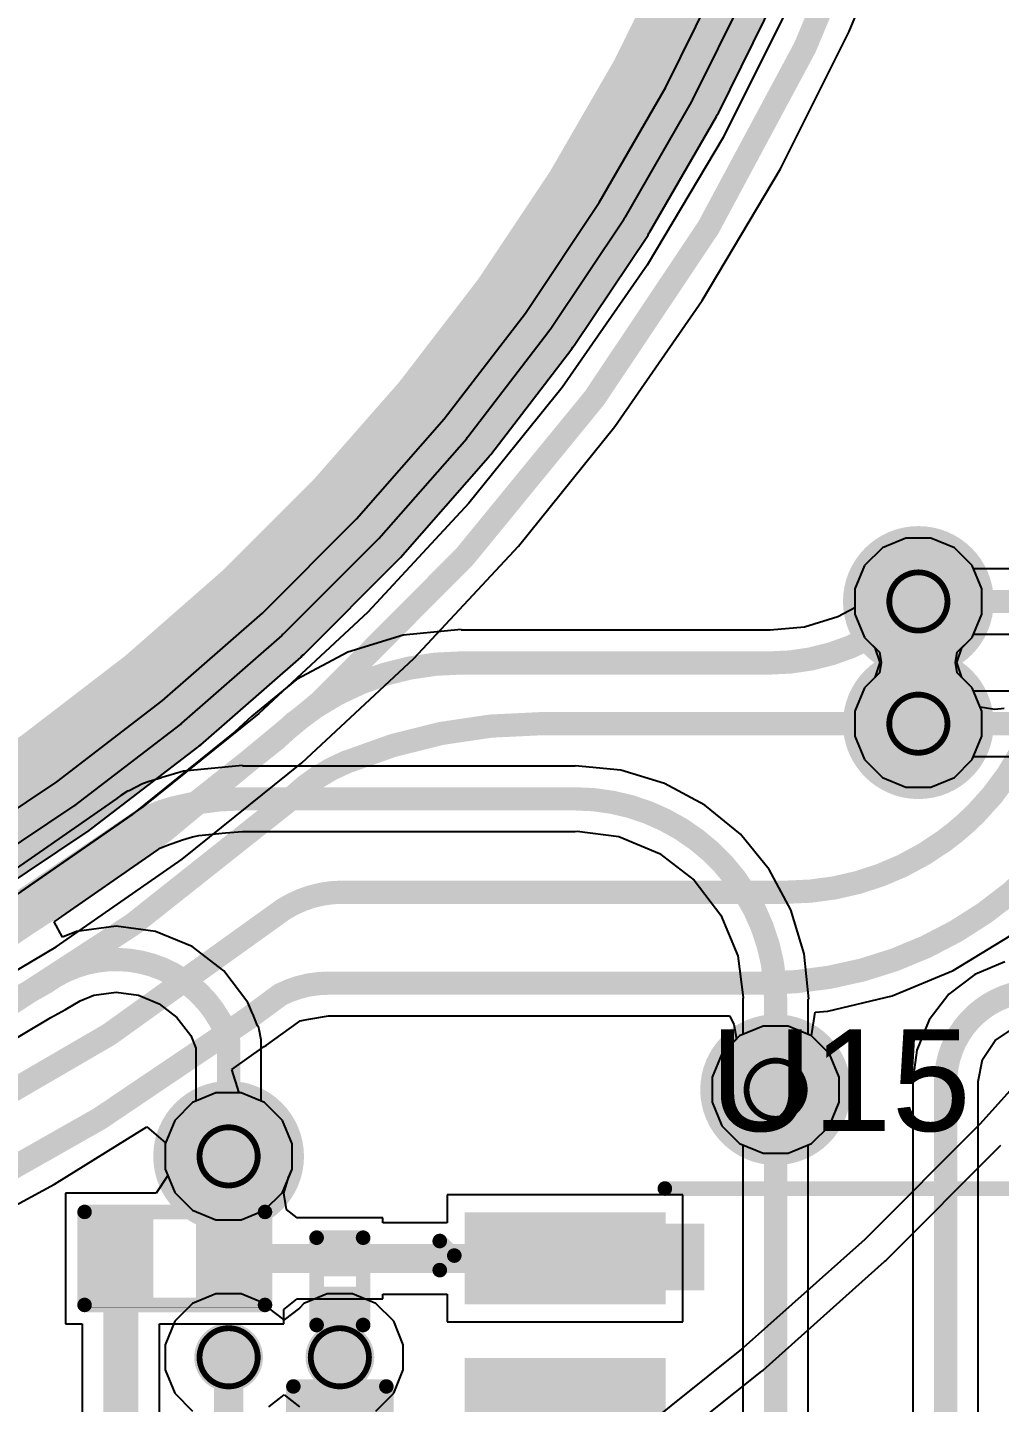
# Model space of a CAD drawing. Header units: inches. Extents: x -30 to 282, y -86 to 78.
# Drawn here: x 20.19 to 28.68, y -65.1 to -53.1 of the extents above; entities that cross this region are included whole.
import ezdxf

# ---------------------------------------------------------------- set-up
doc = ezdxf.new("R2010")
doc.units = ezdxf.units.IN
for name, color, linetype in [('Board Outline', 216, 'Continuous'), ('Bottom Layer', 5, 'Continuous'), ('Drill Drawing', 1, 'Continuous'), ('GND 01', 76, 'Continuous'), ('GND 02', 16, 'Continuous'), ('Multi-Layer', 9, 'Continuous'), ('PWR', 156, 'Continuous'), ('SIG 01', 90, 'Continuous'), ('Top Layer', 1, 'Continuous'), ('Top Overlay', 2, 'Continuous'), ('Top Paste', 8, 'Continuous'), ('Top Solder', 216, 'Continuous'), ('Via Holes', 16, 'Continuous')]:
    doc.layers.add(name, color=color, linetype=linetype)
doc.styles.add('Arial', font='', dxfattribs={"height": 0.2})
doc.styles.get('Arial').set_extended_font_data('Arial')

# ---------------------------------------------------------------- blocks, each defined once
blk = doc.blocks.new('SOIC_8_0_154___3_90___W______40')
at = {"layer": 'Top Layer'}
for points in [[(-3.475, 1.605), (-3.475, 2.205), (-1.925, 2.205), (-1.925, 1.605)], [(1.925, 1.605), (1.925, 2.205), (3.475, 2.205), (3.475, 1.605)], [(-3.475, 0.335), (-3.475, 0.935), (-1.925, 0.935), (-1.925, 0.335)], [(1.925, 0.335), (1.925, 0.935), (3.475, 0.935), (3.475, 0.335)], [(-3.475, -0.935), (-3.475, -0.335), (-1.925, -0.335), (-1.925, -0.935)], [(1.925, -0.935), (1.925, -0.335), (3.475, -0.335), (3.475, -0.935)], [(-3.475, -2.205), (-3.475, -1.605), (-1.925, -1.605), (-1.925, -2.205)], [(1.925, -2.205), (1.925, -1.605), (3.475, -1.605), (3.475, -2.205)]]:
    blk.add_hatch(color=1, dxfattribs=at).paths.add_polyline_path(points)
at = {"layer": 'Top Overlay'}
blk.add_hatch(color=2, dxfattribs=at).paths.add_polyline_path([(-1.838, 1.626), (-1.483, 1.626), (-1.483, 2.21), (-1.838, 2.21)])
at = {"layer": 'Top Paste'}
for points in [[(-3.475, 1.605), (-3.475, 2.205), (-1.925, 2.205), (-1.925, 1.605)], [(1.925, 1.605), (1.925, 2.205), (3.475, 2.205), (3.475, 1.605)], [(-3.475, 0.335), (-3.475, 0.935), (-1.925, 0.935), (-1.925, 0.335)], [(1.925, 0.335), (1.925, 0.935), (3.475, 0.935), (3.475, 0.335)], [(-3.475, -0.935), (-3.475, -0.335), (-1.925, -0.335), (-1.925, -0.935)], [(1.925, -0.935), (1.925, -0.335), (3.475, -0.335), (3.475, -0.935)], [(-3.475, -2.205), (-3.475, -1.605), (-1.925, -1.605), (-1.925, -2.205)], [(1.925, -2.205), (1.925, -1.605), (3.475, -1.605), (3.475, -2.205)]]:
    blk.add_hatch(color=8, dxfattribs=at).paths.add_polyline_path(points)
at = {"layer": 'Top Solder'}
for points in [[(-3.577, 1.503), (-3.577, 2.307), (-1.823, 2.307), (-1.823, 1.503)], [(1.823, 1.503), (1.823, 2.307), (3.577, 2.307), (3.577, 1.503)], [(-3.577, 0.233), (-3.577, 1.037), (-1.823, 1.037), (-1.823, 0.233)], [(1.823, 0.233), (1.823, 1.037), (3.577, 1.037), (3.577, 0.233)], [(-3.577, -1.037), (-3.577, -0.233), (-1.823, -0.233), (-1.823, -1.037)], [(1.823, -1.037), (1.823, -0.233), (3.577, -0.233), (3.577, -1.037)], [(-3.577, -2.307), (-3.577, -1.503), (-1.823, -1.503), (-1.823, -2.307)], [(1.823, -2.307), (1.823, -1.503), (3.577, -1.503), (3.577, -2.307)]]:
    blk.add_hatch(color=216, dxfattribs=at).paths.add_polyline_path(points)
at = {"layer": 'Top Overlay', "const_width": 0.127}
for points in [[(-1.829, 2.515), (1.803, 2.515)], [(-3.794, 2.057), (-3.667, 1.93)], [(-3.794, 1.803), (-3.794, 2.057)], [(-3.794, 1.803), (-3.667, 1.93)], [(-1.829, -2.515), (1.803, -2.515)]]:
    blk.add_lwpolyline(points, dxfattribs=at)
at = {"layer": 'Top Overlay', "const_width": 0.0635}
for points in [[(-1.861, 2.515, 1), (-1.797, 2.515, 1)], [(1.772, 2.515, 1), (1.835, 2.515, 1)], [(-3.826, 2.057, 1), (-3.762, 2.057, 1)], [(-3.826, 2.057, 1), (-3.762, 2.057, 1)], [(-3.699, 1.93, 1), (-3.635, 1.93, 1)], [(-3.699, 1.93, 1), (-3.635, 1.93, 1)], [(-3.826, 1.803, 1), (-3.762, 1.803, 1)], [(-3.826, 1.803, 1), (-3.762, 1.803, 1)], [(-1.861, -2.515, 1), (-1.797, -2.515, 1)], [(1.772, -2.515, 1), (1.835, -2.515, 1)]]:
    blk.add_lwpolyline(points, format="xyb", close=True, dxfattribs=at)
blk = doc.blocks.new('C___0402_51')
at = {"layer": 'Top Layer'}
for points in [[(-0.699, -0.318), (-0.699, 0.318), (-0.241, 0.318), (-0.241, -0.318)], [(0.241, -0.318), (0.241, 0.318), (0.699, 0.318), (0.699, -0.318)]]:
    blk.add_hatch(color=1, dxfattribs=at).paths.add_polyline_path(points)
at = {"layer": 'Top Paste'}
for points in [[(-0.699, -0.318), (-0.699, 0.318), (-0.241, 0.318), (-0.241, -0.318)], [(0.241, -0.318), (0.241, 0.318), (0.699, 0.318), (0.699, -0.318)]]:
    blk.add_hatch(color=8, dxfattribs=at).paths.add_polyline_path(points)
at = {"layer": 'Top Solder'}
for points in [[(-0.758, -0.377), (-0.758, 0.377), (-0.181, 0.377), (-0.181, -0.377)], [(0.181, -0.377), (0.181, 0.377), (0.758, 0.377), (0.758, -0.377)]]:
    blk.add_hatch(color=216, dxfattribs=at).paths.add_polyline_path(points)
at = {"layer": 'Top Overlay', "const_width": 0.127}
for points in [[(-0.787, 0.406), (-0.279, 0.406)], [(-0.787, 0.406), (-0.787, -0.406)], [(0.279, 0.406), (0.787, 0.406)], [(0.787, 0.406), (0.787, -0.406)], [(-0.787, -0.406), (-0.279, -0.406)], [(0.279, -0.406), (0.787, -0.406)]]:
    blk.add_lwpolyline(points, dxfattribs=at)
at = {"layer": 'Top Overlay', "const_width": 0.0635}
for points in [[(-0.819, 0.406, 1), (-0.756, 0.406, 1)], [(-0.819, 0.406, 1), (-0.756, 0.406, 1)], [(-0.311, 0.406, 1), (-0.248, 0.406, 1)], [(0.248, 0.406, 1), (0.311, 0.406, 1)], [(0.756, 0.406, 1), (0.819, 0.406, 1)], [(0.756, 0.406, 1), (0.819, 0.406, 1)], [(-0.819, -0.406, 1), (-0.756, -0.406, 1)], [(-0.819, -0.406, 1), (-0.756, -0.406, 1)], [(-0.311, -0.406, 1), (-0.248, -0.406, 1)], [(0.248, -0.406, 1), (0.311, -0.406, 1)], [(0.756, -0.406, 1), (0.819, -0.406, 1)], [(0.756, -0.406, 1), (0.819, -0.406, 1)]]:
    blk.add_lwpolyline(points, format="xyb", close=True, dxfattribs=at)
blk = doc.blocks.new('R___0402_102')
at = {"layer": 'Top Layer'}
for points in [[(-0.699, -0.318), (-0.699, 0.317), (-0.241, 0.317), (-0.241, -0.318)], [(0.241, -0.318), (0.241, 0.317), (0.699, 0.317), (0.699, -0.318)]]:
    blk.add_hatch(color=1, dxfattribs=at).paths.add_polyline_path(points)
at = {"layer": 'Top Paste'}
for points in [[(-0.699, -0.318), (-0.699, 0.317), (-0.241, 0.317), (-0.241, -0.318)], [(0.241, -0.318), (0.241, 0.317), (0.699, 0.317), (0.699, -0.318)]]:
    blk.add_hatch(color=8, dxfattribs=at).paths.add_polyline_path(points)
at = {"layer": 'Top Solder'}
for points in [[(-0.754, -0.373), (-0.754, 0.372), (-0.186, 0.372), (-0.186, -0.373)], [(0.186, -0.373), (0.186, 0.372), (0.754, 0.372), (0.754, -0.373)]]:
    blk.add_hatch(color=216, dxfattribs=at).paths.add_polyline_path(points)
at = {"layer": 'Top Overlay'}
for points, const_width in [([(-0.787, -0.406), (-0.787, 0.406)], 0.127), ([(-0.787, 0.406), (0.787, 0.406)], 0.127), ([(0.787, -0.406), (0.787, 0.406)], 0.127), ([(-0.787, -0.406), (0.787, -0.406)], 0.127), ([(-0.813, -0.432), (0.813, -0.432)], 0.00323)]:
    blk.add_lwpolyline(points, dxfattribs=dict(at, const_width=const_width))
for points, const_width in [([(-0.819, 0.406, 1), (-0.756, 0.406, 1)], 0.0635), ([(-0.819, 0.406, 1), (-0.756, 0.406, 1)], 0.0635), ([(0.756, 0.406, 1), (0.819, 0.406, 1)], 0.0635), ([(0.756, 0.406, 1), (0.819, 0.406, 1)], 0.0635), ([(-0.819, -0.406, 1), (-0.756, -0.406, 1)], 0.0635), ([(-0.819, -0.406, 1), (-0.756, -0.406, 1)], 0.0635), ([(0.756, -0.406, 1), (0.819, -0.406, 1)], 0.0635), ([(0.756, -0.406, 1), (0.819, -0.406, 1)], 0.0635), ([(-0.814, -0.432, 1), (-0.812, -0.432, 1)], 0.00161), ([(0.812, -0.432, 1), (0.814, -0.432, 1)], 0.00161)]:
    blk.add_lwpolyline(points, format="xyb", close=True, dxfattribs=dict(at, const_width=const_width))
blk = doc.blocks.new('DSN0603_2_119')
at = {"layer": 'Top Layer'}
for points in [[(-0.3, 0.12), (-0.1, 0.12), (-0.1, -0.12), (-0.3, -0.12)], [(0.1, 0.12), (0.3, 0.12), (0.3, -0.12), (0.1, -0.12)]]:
    blk.add_hatch(color=1, dxfattribs=at).paths.add_polyline_path(points)
at = {"layer": 'Top Paste'}
for points in [[(-0.3, 0.12), (-0.1, 0.12), (-0.1, -0.12), (-0.3, -0.12)], [(0.1, 0.12), (0.3, 0.12), (0.3, -0.12), (0.1, -0.12)]]:
    blk.add_hatch(color=8, dxfattribs=at).paths.add_polyline_path(points)
at = {"layer": 'Top Solder'}
for points in [[(-0.355, 0.175), (-0.045, 0.175), (-0.045, -0.175), (-0.355, -0.175)], [(0.045, 0.175), (0.355, 0.175), (0.355, -0.175), (0.045, -0.175)]]:
    blk.add_hatch(color=216, dxfattribs=at).paths.add_polyline_path(points)
at = {"layer": 'Top Overlay', "const_width": 0.127}
for points in [[(-0.381, 0.203), (0.381, 0.203)], [(-0.381, 0.203), (-0.381, -0.203)], [(0.381, 0.203), (0.381, -0.203)], [(0.381, -0.203), (-0.381, -0.203)]]:
    blk.add_lwpolyline(points, dxfattribs=at)
at = {"layer": 'Top Overlay', "const_width": 0.0635}
for points in [[(-0.413, 0.203, 1), (-0.349, 0.203, 1)], [(-0.413, 0.203, 1), (-0.349, 0.203, 1)], [(0.349, 0.203, 1), (0.413, 0.203, 1)], [(0.349, 0.203, 1), (0.413, 0.203, 1)], [(-0.413, -0.203, 1), (-0.349, -0.203, 1)], [(-0.413, -0.203, 1), (-0.349, -0.203, 1)], [(0.349, -0.203, 1), (0.413, -0.203, 1)], [(0.349, -0.203, 1), (0.413, -0.203, 1)]]:
    blk.add_lwpolyline(points, format="xyb", close=True, dxfattribs=at)

msp = doc.modelspace()

# ---------------------------------------------------------------- hatches: boundary and pattern name
at = {"layer": 'Bottom Layer'}
h = msp.add_hatch(color=5, dxfattribs=at)
edge = h.paths.add_edge_path()
edge.add_arc((27.967, -58.111), 0.3, 0, 360)
h = msp.add_hatch(color=5, dxfattribs=at)
edge = h.paths.add_edge_path()
edge.add_arc((27.967, -59.178), 0.3, 0, 360)
h = msp.add_hatch(color=5, dxfattribs=at)
edge = h.paths.add_edge_path()
edge.add_arc((26.721, -62.373), 0.3, 0, 360)
h = msp.add_hatch(color=5, dxfattribs=at)
edge = h.paths.add_edge_path()
edge.add_arc((21.946, -62.955), 0.3, 0, 360)
h = msp.add_hatch(color=5, dxfattribs=at)
edge = h.paths.add_edge_path()
edge.add_arc((21.946, -64.709), 0.3, 0, 360)
h = msp.add_hatch(color=5, dxfattribs=at)
edge = h.paths.add_edge_path()
edge.add_arc((22.917, -64.709), 0.3, 0, 360)
at = {"layer": 'GND 01'}
h = msp.add_hatch(color=76, dxfattribs=at)
edge = h.paths.add_edge_path()
edge.add_arc((27.967, -58.111), 0.658, 0, 360)
h = msp.add_hatch(color=76, dxfattribs=at)
edge = h.paths.add_edge_path()
edge.add_arc((27.967, -59.178), 0.658, 0, 360)
h = msp.add_hatch(color=76, dxfattribs=at)
edge = h.paths.add_edge_path()
edge.add_arc((26.721, -62.373), 0.658, 0, 360)
h = msp.add_hatch(color=76, dxfattribs=at)
edge = h.paths.add_edge_path()
edge.add_arc((21.946, -62.955), 0.658, 0, 360)
at = {"layer": 'GND 02'}
h = msp.add_hatch(color=16, dxfattribs=at)
edge = h.paths.add_edge_path()
edge.add_arc((27.967, -58.111), 0.658, 0, 360)
h = msp.add_hatch(color=16, dxfattribs=at)
edge = h.paths.add_edge_path()
edge.add_arc((27.967, -59.178), 0.658, 0, 360)
h = msp.add_hatch(color=16, dxfattribs=at)
edge = h.paths.add_edge_path()
edge.add_arc((26.721, -62.373), 0.658, 0, 360)
h = msp.add_hatch(color=16, dxfattribs=at)
edge = h.paths.add_edge_path()
edge.add_arc((21.946, -62.955), 0.658, 0, 360)
at = {"layer": 'PWR'}
h = msp.add_hatch(color=156, dxfattribs=at)
edge = h.paths.add_edge_path()
edge.add_arc((27.967, -58.111), 0.3, 0, 360)
h = msp.add_hatch(color=156, dxfattribs=at)
edge = h.paths.add_edge_path()
edge.add_arc((27.967, -59.178), 0.3, 0, 360)
h = msp.add_hatch(color=156, dxfattribs=at)
edge = h.paths.add_edge_path()
edge.add_arc((26.721, -62.373), 0.3, 0, 360)
h = msp.add_hatch(color=156, dxfattribs=at)
edge = h.paths.add_edge_path()
edge.add_arc((21.946, -62.955), 0.3, 0, 360)
h = msp.add_hatch(color=156, dxfattribs=at)
edge = h.paths.add_edge_path()
edge.add_arc((21.946, -64.709), 0.3, 0, 360)
h = msp.add_hatch(color=156, dxfattribs=at)
edge = h.paths.add_edge_path()
edge.add_arc((22.917, -64.709), 0.3, 0, 360)
at = {"layer": 'SIG 01'}
h = msp.add_hatch(color=90, dxfattribs=at)
edge = h.paths.add_edge_path()
edge.add_arc((27.967, -58.111), 0.3, 0, 360)
h = msp.add_hatch(color=90, dxfattribs=at)
edge = h.paths.add_edge_path()
edge.add_arc((27.967, -59.178), 0.3, 0, 360)
h = msp.add_hatch(color=90, dxfattribs=at)
edge = h.paths.add_edge_path()
edge.add_arc((26.721, -62.373), 0.3, 0, 360)
h = msp.add_hatch(color=90, dxfattribs=at)
edge = h.paths.add_edge_path()
edge.add_arc((21.946, -62.955), 0.3, 0, 360)
h = msp.add_hatch(color=90, dxfattribs=at)
edge = h.paths.add_edge_path()
edge.add_arc((21.946, -64.709), 0.3, 0, 360)
h = msp.add_hatch(color=90, dxfattribs=at)
edge = h.paths.add_edge_path()
edge.add_arc((22.917, -64.709), 0.3, 0, 360)
at = {"layer": 'Top Layer'}
h = msp.add_hatch(color=1, dxfattribs=at)
edge = h.paths.add_edge_path()
edge.add_arc((27.967, -58.111), 0.3, 0, 360)
h = msp.add_hatch(color=1, dxfattribs=at)
edge = h.paths.add_edge_path()
edge.add_arc((27.967, -59.178), 0.3, 0, 360)
h = msp.add_hatch(color=1, dxfattribs=at)
edge = h.paths.add_edge_path()
edge.add_arc((26.721, -62.373), 0.3, 0, 360)
h = msp.add_hatch(color=1, dxfattribs=at)
edge = h.paths.add_edge_path()
edge.add_arc((21.946, -62.955), 0.3, 0, 360)
h = msp.add_hatch(color=1, dxfattribs=at)
edge = h.paths.add_edge_path()
edge.add_arc((21.946, -64.709), 0.3, 0, 360)
h = msp.add_hatch(color=1, dxfattribs=at)
edge = h.paths.add_edge_path()
edge.add_arc((22.917, -64.709), 0.3, 0, 360)
at = {"layer": 'Via Holes'}
h = msp.add_hatch(color=7, dxfattribs=at)
edge = h.paths.add_edge_path()
edge.add_arc((27.967, -58.111), 0.15, 0, 360)
h = msp.add_hatch(color=7, dxfattribs=at)
edge = h.paths.add_edge_path()
edge.add_arc((27.967, -59.178), 0.15, 0, 360)
h = msp.add_hatch(color=7, dxfattribs=at)
edge = h.paths.add_edge_path()
edge.add_arc((26.721, -62.373), 0.15, 0, 360)
h = msp.add_hatch(color=7, dxfattribs=at)
edge = h.paths.add_edge_path()
edge.add_arc((21.946, -62.955), 0.15, 0, 360)
h = msp.add_hatch(color=7, dxfattribs=at)
edge = h.paths.add_edge_path()
edge.add_arc((21.946, -64.709), 0.15, 0, 360)
h = msp.add_hatch(color=7, dxfattribs=at)
edge = h.paths.add_edge_path()
edge.add_arc((22.917, -64.709), 0.15, 0, 360)

# ---------------------------------------------------------------- linework, layer by layer
at = {"layer": 'Board Outline', "const_width": 0.254}
msp.add_lwpolyline([(37.495, -16.446, -2.502525), (-17.293, -16.446)], format="xyb", dxfattribs=at)
msp.add_lwpolyline([(27.86, -45.25, 1), (-7.659, -45.25, 1)], format="xyb", close=True, dxfattribs=at)
at = {"layer": 'Bottom Layer'}
for p, q in [((25.996, -53.736), (26.51, -52.694)), ((25.407, -54.758), (25.988, -53.751)), ((25.988, -53.751), (25.99, -53.743)), ((25.99, -53.743), (25.996, -53.736)), ((24.752, -55.738), (25.398, -54.772)), ((25.398, -54.772), (25.401, -54.764)), ((25.401, -54.764), (25.407, -54.758)), ((24.035, -56.674), (24.742, -55.752)), ((24.742, -55.752), (24.746, -55.744)), ((24.746, -55.744), (24.752, -55.738)), ((23.258, -57.561), (24.024, -56.687)), ((24.024, -56.687), (24.028, -56.68)), ((24.028, -56.68), (24.035, -56.674)), ((22.424, -58.395), (23.246, -57.573)), ((23.246, -57.573), (23.251, -57.566)), ((23.251, -57.566), (23.258, -57.561)), ((27.857, -57.557), (27.653, -57.642)), ((28.077, -57.557), (27.857, -57.557)), ((28.281, -57.642), (28.077, -57.557)), ((27.653, -57.642), (27.497, -57.797)), ((28.437, -57.797), (28.281, -57.642)), ((27.497, -57.797), (27.413, -58.001)), ((28.521, -58.001), (28.437, -57.797)), ((27.413, -58.001), (27.413, -58.221)), ((28.521, -58.221), (28.521, -58.001)), ((27.413, -58.221), (27.497, -58.425)), ((28.437, -58.425), (28.521, -58.221)), ((21.538, -59.173), (22.412, -58.407)), ((22.412, -58.407), (22.417, -58.4)), ((22.417, -58.4), (22.424, -58.395)), ((27.497, -58.425), (27.627, -58.554)), ((28.307, -58.554), (28.437, -58.425)), ((27.627, -58.554), (27.642, -58.645)), ((28.292, -58.645), (28.307, -58.554)), ((27.642, -58.645), (27.627, -58.735)), ((28.307, -58.735), (28.292, -58.645)), ((27.627, -58.735), (27.497, -58.864)), ((28.437, -58.864), (28.307, -58.735)), ((27.497, -58.864), (27.413, -59.068)), ((28.521, -59.068), (28.437, -58.864)), ((21.531, -59.177), (21.538, -59.173)), ((27.413, -59.068), (27.413, -59.288)), ((28.521, -59.288), (28.521, -59.068)), ((20.603, -59.891), (21.525, -59.184)), ((21.525, -59.184), (21.531, -59.177)), ((27.413, -59.288), (27.497, -59.492)), ((28.437, -59.492), (28.521, -59.288)), ((27.497, -59.492), (27.653, -59.648)), ((28.281, -59.648), (28.437, -59.492)), ((21.351, -59.654), (21.253, -59.684)), ((21.359, -59.649), (21.351, -59.654)), ((21.396, -59.64), (21.359, -59.649)), ((21.553, -59.593), (21.396, -59.64)), ((21.396, -59.64), (21.396, -59.64)), ((22.067, -59.542), (21.553, -59.593)), ((22.068, -59.549), (22.067, -59.542)), ((24.972, -59.549), (22.068, -59.549)), ((25.369, -59.584), (24.972, -59.545)), ((24.972, -59.545), (24.972, -59.549)), ((25.752, -59.7), (25.369, -59.584)), ((27.653, -59.648), (27.857, -59.732)), ((28.077, -59.732), (28.281, -59.648)), ((21.064, -59.767), (21.005, -59.806)), ((21.078, -59.764), (21.064, -59.767)), ((21.194, -59.702), (21.078, -59.764)), ((21.253, -59.684), (21.194, -59.702)), ((26.104, -59.888), (25.752, -59.7)), ((27.857, -59.732), (28.077, -59.732)), ((20.97, -59.831), (19.918, -60.561)), ((20.595, -59.895), (20.603, -59.891)), ((20.972, -59.829), (20.97, -59.831)), ((21.004, -59.805), (20.972, -59.829)), ((21.005, -59.806), (21.004, -59.805)), ((26.413, -60.142), (26.104, -59.888)), ((19.623, -60.547), (20.589, -59.901)), ((20.589, -59.901), (20.595, -59.895)), ((21.687, -60.154), (21.919, -60.131)), ((21.919, -60.131), (22.067, -60.119)), ((22.067, -60.119), (22.067, -60.119)), ((22.067, -60.119), (22.068, -60.119)), ((22.068, -60.119), (24.972, -60.119)), ((24.972, -60.119), (24.988, -60.116)), ((24.988, -60.116), (25.352, -60.164)), ((21.34, -60.268), (21.403, -60.242)), ((21.403, -60.242), (21.542, -60.193)), ((21.542, -60.193), (21.63, -60.167)), ((21.542, -60.193), (21.542, -60.193)), ((21.63, -60.167), (21.687, -60.154)), ((25.352, -60.164), (25.706, -60.311)), ((26.666, -60.451), (26.413, -60.142)), ((20.422, -60.907), (21.328, -60.278)), ((21.328, -60.278), (21.34, -60.268)), ((25.706, -60.311), (26.011, -60.544)), ((26.855, -60.803), (26.666, -60.451)), ((26.011, -60.544), (26.244, -60.848)), ((26.244, -60.848), (26.391, -61.203)), ((26.971, -61.186), (26.855, -60.803)), ((20.495, -61.042), (20.422, -60.907)), ((20.963, -60.946), (20.618, -60.991)), ((21.307, -60.991), (20.963, -60.946)), ((20.618, -60.991), (20.495, -61.042)), ((21.628, -61.124), (21.307, -60.991)), ((21.903, -61.335), (21.628, -61.124)), ((26.391, -61.203), (26.439, -61.567)), ((27.01, -61.583), (26.971, -61.186)), ((22.114, -61.611), (21.903, -61.335)), ((20.649, -61.597), (20.768, -61.548)), ((20.768, -61.548), (20.963, -61.522)), ((20.963, -61.522), (21.158, -61.548)), ((21.158, -61.548), (21.339, -61.623)), ((26.439, -61.567), (26.436, -61.583)), ((20.395, -61.744), (20.522, -61.672)), ((20.522, -61.672), (20.649, -61.597)), ((20.522, -61.672), (20.522, -61.672)), ((21.339, -61.623), (21.495, -61.743)), ((22.155, -61.708), (22.114, -61.611)), ((26.436, -61.583), (26.436, -61.891)), ((27.006, -61.891), (27.006, -61.583)), ((27.006, -61.583), (27.01, -61.583)), ((19.407, -62.331), (20.395, -61.744)), ((21.495, -61.743), (21.615, -61.899)), ((22.156, -61.711), (22.155, -61.708)), ((22.199, -61.815), (22.156, -61.711)), ((22.209, -61.83), (22.199, -61.815)), ((21.615, -61.899), (21.661, -62.009)), ((22.212, -61.847), (22.209, -61.83)), ((22.23, -61.939), (22.212, -61.847)), ((22.212, -61.847), (22.212, -61.847)), ((26.407, -61.903), (26.251, -62.059)), ((26.436, -61.891), (26.407, -61.903)), ((27.035, -61.903), (27.006, -61.891)), ((27.19, -62.059), (27.035, -61.903)), ((21.661, -62.009), (21.661, -62.474)), ((22.23, -62.474), (22.23, -61.939)), ((26.251, -62.059), (26.167, -62.263)), ((27.275, -62.263), (27.19, -62.059)), ((26.167, -62.263), (26.167, -62.483)), ((27.275, -62.483), (27.275, -62.263)), ((21.632, -62.486), (21.476, -62.642)), ((21.661, -62.474), (21.632, -62.486)), ((22.259, -62.486), (22.23, -62.474)), ((22.415, -62.642), (22.259, -62.486)), ((26.167, -62.483), (26.251, -62.687)), ((27.19, -62.687), (27.275, -62.483)), ((21.476, -62.642), (21.392, -62.845)), ((22.5, -62.845), (22.415, -62.642)), ((26.251, -62.687), (26.407, -62.843)), ((27.035, -62.843), (27.19, -62.687)), ((21.392, -62.845), (21.392, -63.066)), ((22.5, -63.066), (22.5, -62.845)), ((26.407, -62.843), (26.611, -62.927)), ((26.831, -62.927), (27.035, -62.843)), ((26.611, -62.927), (26.831, -62.927)), ((21.392, -63.066), (21.476, -63.269)), ((22.415, -63.269), (22.5, -63.066)), ((21.476, -63.269), (21.632, -63.425)), ((22.259, -63.425), (22.415, -63.269)), ((21.632, -63.425), (21.835, -63.509)), ((22.056, -63.509), (22.259, -63.425)), ((21.835, -63.509), (22.056, -63.509))]:
    msp.add_line(p, q, dxfattribs=at)
at = {"layer": 'Bottom Layer', "const_width": 0.203}
for points in [[(21.468, -59.912, -0.064673), (22.067, -59.834)], [(24.972, -59.834, -0.414214), (26.721, -61.583)], [(21.173, -60.03, -0.061773), (21.468, -59.912)], [(21.173, -60.03, -0.27033), (2.677, -62.184)], [(20.35, -61.436, -0.504888), (21.946, -61.939)], [(20.35, -61.436, -0.249384), (2.413, -62.814)]]:
    msp.add_lwpolyline(points, format="xyb", dxfattribs=at)
for points in [[(22.067, -59.834), (22.068, -59.834)], [(22.068, -59.834), (24.972, -59.834)], [(26.721, -62.373), (26.721, -61.583)], [(21.946, -62.955), (21.946, -61.939)]]:
    msp.add_lwpolyline(points, dxfattribs=at)
at = {"layer": 'Bottom Layer', "const_width": 0.102}
for points in [[(22.016, -59.834, 1), (22.117, -59.834, 1)], [(22.016, -59.834, 1), (22.117, -59.834, 1)], [(22.017, -59.834, 1), (22.118, -59.834, 1)], [(22.017, -59.834, 1), (22.118, -59.834, 1)], [(24.921, -59.834, 1), (25.022, -59.834, 1)], [(24.921, -59.834, 1), (25.022, -59.834, 1)], [(21.417, -59.912, 1), (21.519, -59.912, 1)], [(21.417, -59.912, 1), (21.519, -59.912, 1)], [(21.122, -60.03, 1), (21.224, -60.03, 1)], [(21.122, -60.03, 1), (21.224, -60.03, 1)], [(20.3, -61.436, 1), (20.401, -61.436, 1)], [(20.3, -61.436, 1), (20.401, -61.436, 1)], [(26.67, -61.583, 1), (26.772, -61.583, 1)], [(26.67, -61.583, 1), (26.772, -61.583, 1)], [(21.895, -61.939, 1), (21.996, -61.939, 1)], [(21.895, -61.939, 1), (21.996, -61.939, 1)], [(26.67, -62.373, 1), (26.772, -62.373, 1)], [(21.895, -62.955, 1), (21.996, -62.955, 1)]]:
    msp.add_lwpolyline(points, format="xyb", close=True, dxfattribs=at)
at = {"layer": 'Drill Drawing'}
for points, const_width in [([(28.221, -58.111, 1), (27.713, -58.111, 1)], 0.0508), ([(27.7, -58.111, 1), (27.726, -58.111, 1)], 0.0254), ([(28.208, -58.111, 1), (28.234, -58.111, 1)], 0.0254), ([(28.221, -59.178, 1), (27.713, -59.178, 1)], 0.0508), ([(27.7, -59.178, 1), (27.726, -59.178, 1)], 0.0254), ([(28.208, -59.178, 1), (28.234, -59.178, 1)], 0.0254), ([(26.975, -62.373, 1), (26.467, -62.373, 1)], 0.0508), ([(26.454, -62.373, 1), (26.48, -62.373, 1)], 0.0254), ([(26.962, -62.373, 1), (26.988, -62.373, 1)], 0.0254), ([(22.2, -62.955, 1), (21.692, -62.955, 1)], 0.0508), ([(21.679, -62.955, 1), (21.704, -62.955, 1)], 0.0254), ([(22.187, -62.955, 1), (22.212, -62.955, 1)], 0.0254), ([(22.2, -64.709, 1), (21.692, -64.709, 1)], 0.0508), ([(23.171, -64.709, 1), (22.663, -64.709, 1)], 0.0508), ([(21.679, -64.709, 1), (21.704, -64.709, 1)], 0.0254), ([(22.187, -64.709, 1), (22.212, -64.709, 1)], 0.0254), ([(22.65, -64.709, 1), (22.676, -64.709, 1)], 0.0254), ([(23.158, -64.709, 1), (23.184, -64.709, 1)], 0.0254)]:
    msp.add_lwpolyline(points, format="xyb", close=True, dxfattribs=dict(at, const_width=const_width))
at = {"layer": 'GND 01'}
for p, q in [((26.221, -53.848), (26.735, -52.805)), ((25.624, -54.883), (26.205, -53.877)), ((26.205, -53.877), (26.212, -53.862)), ((26.212, -53.862), (26.221, -53.848)), ((24.961, -55.878), (25.607, -54.912)), ((25.607, -54.912), (25.615, -54.897)), ((25.615, -54.897), (25.624, -54.883)), ((24.234, -56.827), (24.942, -55.905)), ((24.942, -55.905), (24.95, -55.891)), ((24.95, -55.891), (24.961, -55.878)), ((23.447, -57.727), (24.213, -56.853)), ((24.213, -56.853), (24.223, -56.839)), ((24.223, -56.839), (24.234, -56.827)), ((23.435, -57.738), (23.447, -57.727)), ((22.602, -58.573), (23.424, -57.751)), ((23.424, -57.751), (23.435, -57.738)), ((22.589, -58.584), (22.602, -58.573)), ((21.704, -59.362), (22.578, -58.596)), ((22.578, -58.596), (22.589, -58.584)), ((20.756, -60.091), (21.678, -59.383)), ((21.678, -59.383), (21.69, -59.372)), ((21.69, -59.372), (21.704, -59.362)), ((19.763, -60.756), (20.729, -60.11)), ((20.729, -60.11), (20.742, -60.1)), ((20.742, -60.1), (20.756, -60.091))]:
    msp.add_line(p, q, dxfattribs=at)
at = {"layer": 'GND 01', "const_width": 1.016}
for points in [[(25.763, -53.622), (26.277, -52.579)], [(25.182, -54.628), (25.763, -53.622)], [(24.537, -55.595), (25.182, -54.628)], [(23.829, -56.517), (24.537, -55.595)], [(23.063, -57.39), (23.829, -56.517)], [(22.241, -58.212), (23.063, -57.39)], [(21.367, -58.978), (22.241, -58.212)], [(20.445, -59.686), (21.367, -58.978)], [(19.479, -60.331), (20.445, -59.686)]]:
    msp.add_lwpolyline(points, dxfattribs=at)
at = {"layer": 'GND 01', "const_width": 0.508}
for points in [[(25.509, -53.622, 1), (26.017, -53.622, 1)], [(25.509, -53.622, 1), (26.017, -53.622, 1)], [(24.928, -54.628, 1), (25.436, -54.628, 1)], [(24.928, -54.628, 1), (25.436, -54.628, 1)], [(24.283, -55.595, 1), (24.791, -55.595, 1)], [(24.283, -55.595, 1), (24.791, -55.595, 1)], [(23.575, -56.517, 1), (24.083, -56.517, 1)], [(23.575, -56.517, 1), (24.083, -56.517, 1)], [(22.809, -57.39, 1), (23.317, -57.39, 1)], [(22.809, -57.39, 1), (23.317, -57.39, 1)], [(21.987, -58.212, 1), (22.495, -58.212, 1)], [(21.987, -58.212, 1), (22.495, -58.212, 1)], [(21.113, -58.978, 1), (21.621, -58.978, 1)], [(21.113, -58.978, 1), (21.621, -58.978, 1)], [(20.191, -59.686, 1), (20.699, -59.686, 1)], [(20.191, -59.686, 1), (20.699, -59.686, 1)]]:
    msp.add_lwpolyline(points, format="xyb", close=True, dxfattribs=at)
at = {"layer": 'GND 02'}
for p, q in [((26.221, -53.848), (26.735, -52.805)), ((25.624, -54.883), (26.205, -53.877)), ((26.205, -53.877), (26.212, -53.862)), ((26.212, -53.862), (26.221, -53.848)), ((24.961, -55.878), (25.607, -54.912)), ((25.607, -54.912), (25.615, -54.897)), ((25.615, -54.897), (25.624, -54.883)), ((24.234, -56.827), (24.942, -55.905)), ((24.942, -55.905), (24.95, -55.891)), ((24.95, -55.891), (24.961, -55.878)), ((23.447, -57.727), (24.213, -56.853)), ((24.213, -56.853), (24.223, -56.839)), ((24.223, -56.839), (24.234, -56.827)), ((23.435, -57.738), (23.447, -57.727)), ((22.602, -58.573), (23.424, -57.751)), ((23.424, -57.751), (23.435, -57.738)), ((22.589, -58.584), (22.602, -58.573)), ((21.704, -59.362), (22.578, -58.596)), ((22.578, -58.596), (22.589, -58.584)), ((20.756, -60.091), (21.678, -59.383)), ((21.678, -59.383), (21.69, -59.372)), ((21.69, -59.372), (21.704, -59.362)), ((19.763, -60.756), (20.729, -60.11)), ((20.729, -60.11), (20.742, -60.1)), ((20.742, -60.1), (20.756, -60.091))]:
    msp.add_line(p, q, dxfattribs=at)
at = {"layer": 'GND 02', "const_width": 1.016}
for points in [[(25.763, -53.622), (26.277, -52.579)], [(25.182, -54.628), (25.763, -53.622)], [(24.537, -55.595), (25.182, -54.628)], [(23.829, -56.517), (24.537, -55.595)], [(23.063, -57.39), (23.829, -56.517)], [(22.241, -58.212), (23.063, -57.39)], [(21.367, -58.978), (22.241, -58.212)], [(20.445, -59.686), (21.367, -58.978)], [(19.479, -60.331), (20.445, -59.686)]]:
    msp.add_lwpolyline(points, dxfattribs=at)
at = {"layer": 'GND 02', "const_width": 0.508}
for points in [[(25.509, -53.622, 1), (26.017, -53.622, 1)], [(25.509, -53.622, 1), (26.017, -53.622, 1)], [(24.928, -54.628, 1), (25.436, -54.628, 1)], [(24.928, -54.628, 1), (25.436, -54.628, 1)], [(24.283, -55.595, 1), (24.791, -55.595, 1)], [(24.283, -55.595, 1), (24.791, -55.595, 1)], [(23.575, -56.517, 1), (24.083, -56.517, 1)], [(23.575, -56.517, 1), (24.083, -56.517, 1)], [(22.809, -57.39, 1), (23.317, -57.39, 1)], [(22.809, -57.39, 1), (23.317, -57.39, 1)], [(21.987, -58.212, 1), (22.495, -58.212, 1)], [(21.987, -58.212, 1), (22.495, -58.212, 1)], [(21.113, -58.978, 1), (21.621, -58.978, 1)], [(21.113, -58.978, 1), (21.621, -58.978, 1)], [(20.191, -59.686, 1), (20.699, -59.686, 1)], [(20.191, -59.686, 1), (20.699, -59.686, 1)]]:
    msp.add_lwpolyline(points, format="xyb", close=True, dxfattribs=at)
at = {"layer": 'Multi-Layer'}
for p, q in [((25.763, -53.622), (26.277, -52.579)), ((25.182, -54.628), (25.763, -53.622)), ((24.537, -55.595), (25.182, -54.628)), ((23.829, -56.517), (24.537, -55.595)), ((23.063, -57.39), (23.829, -56.517)), ((22.241, -58.212), (23.063, -57.39)), ((21.367, -58.978), (22.241, -58.212)), ((20.445, -59.686), (21.367, -58.978)), ((19.479, -60.331), (20.445, -59.686))]:
    msp.add_line(p, q, dxfattribs=at)
at = {"layer": 'PWR'}
for p, q in [((25.996, -53.736), (26.51, -52.694)), ((25.407, -54.758), (25.988, -53.751)), ((25.988, -53.751), (25.99, -53.743)), ((25.99, -53.743), (25.996, -53.736)), ((24.752, -55.738), (25.398, -54.772)), ((25.398, -54.772), (25.401, -54.764)), ((25.401, -54.764), (25.407, -54.758)), ((24.035, -56.674), (24.742, -55.752)), ((24.742, -55.752), (24.746, -55.744)), ((24.746, -55.744), (24.752, -55.738)), ((23.258, -57.561), (24.024, -56.687)), ((24.024, -56.687), (24.028, -56.68)), ((24.028, -56.68), (24.035, -56.674)), ((22.424, -58.395), (23.246, -57.573)), ((23.246, -57.573), (23.251, -57.566)), ((23.251, -57.566), (23.258, -57.561)), ((27.857, -57.557), (27.653, -57.642)), ((28.077, -57.557), (27.857, -57.557)), ((28.281, -57.642), (28.077, -57.557)), ((27.653, -57.642), (27.497, -57.797)), ((28.437, -57.797), (28.281, -57.642)), ((27.497, -57.797), (27.413, -58.001)), ((28.521, -58.001), (28.437, -57.797)), ((27.413, -58.001), (27.413, -58.221)), ((28.521, -58.221), (28.521, -58.001)), ((27.413, -58.221), (27.497, -58.425)), ((28.437, -58.425), (28.521, -58.221)), ((21.538, -59.173), (22.412, -58.407)), ((22.412, -58.407), (22.417, -58.4)), ((22.417, -58.4), (22.424, -58.395)), ((27.497, -58.425), (27.588, -58.516)), ((28.346, -58.516), (28.437, -58.425)), ((27.588, -58.516), (27.631, -58.645)), ((28.302, -58.645), (28.346, -58.516)), ((27.631, -58.645), (27.588, -58.774)), ((28.346, -58.774), (28.302, -58.645)), ((27.588, -58.774), (27.497, -58.864)), ((28.437, -58.864), (28.346, -58.774)), ((27.497, -58.864), (27.413, -59.068)), ((28.521, -59.068), (28.437, -58.864)), ((21.531, -59.177), (21.538, -59.173)), ((27.413, -59.068), (27.413, -59.288)), ((28.521, -59.288), (28.521, -59.068)), ((20.603, -59.891), (21.525, -59.184)), ((21.525, -59.184), (21.531, -59.177)), ((27.413, -59.288), (27.497, -59.492)), ((28.437, -59.492), (28.521, -59.288)), ((27.497, -59.492), (27.653, -59.648)), ((28.281, -59.648), (28.437, -59.492)), ((27.653, -59.648), (27.857, -59.732)), ((28.077, -59.732), (28.281, -59.648)), ((27.857, -59.732), (28.077, -59.732)), ((20.595, -59.895), (20.603, -59.891)), ((19.623, -60.547), (20.589, -59.901)), ((20.589, -59.901), (20.595, -59.895)), ((29.452, -61.614), (28.505, -62.674)), ((26.407, -61.903), (26.251, -62.059)), ((26.611, -61.819), (26.407, -61.903)), ((26.831, -61.819), (26.611, -61.819)), ((27.035, -61.903), (26.831, -61.819)), ((27.19, -62.059), (27.035, -61.903)), ((26.251, -62.059), (26.167, -62.263)), ((27.275, -62.263), (27.19, -62.059)), ((26.167, -62.263), (26.167, -62.483)), ((27.275, -62.483), (27.275, -62.263)), ((21.835, -62.401), (21.632, -62.486)), ((22.056, -62.401), (21.835, -62.401)), ((22.259, -62.486), (22.056, -62.401)), ((21.632, -62.486), (21.476, -62.642)), ((22.415, -62.642), (22.259, -62.486)), ((26.167, -62.483), (26.251, -62.687)), ((27.19, -62.687), (27.275, -62.483)), ((21.476, -62.642), (21.392, -62.845)), ((22.5, -62.845), (22.415, -62.642)), ((26.251, -62.687), (26.407, -62.843)), ((27.035, -62.843), (27.19, -62.687)), ((28.505, -62.674), (27.499, -63.68)), ((21.392, -62.845), (21.392, -63.066)), ((22.5, -63.066), (22.5, -62.845)), ((26.407, -62.843), (26.611, -62.927)), ((26.831, -62.927), (27.035, -62.843)), ((27.683, -63.863), (28.688, -62.857)), ((26.611, -62.927), (26.831, -62.927)), ((21.392, -63.066), (21.476, -63.269)), ((22.415, -63.269), (22.5, -63.066)), ((21.476, -63.269), (21.632, -63.425)), ((22.259, -63.425), (22.415, -63.269)), ((21.632, -63.425), (21.835, -63.509)), ((22.056, -63.509), (22.259, -63.425)), ((21.835, -63.509), (22.056, -63.509)), ((27.499, -63.68), (26.439, -64.627)), ((26.612, -64.82), (27.672, -63.873)), ((27.672, -63.873), (27.676, -63.867)), ((27.676, -63.867), (27.683, -63.863)), ((21.835, -64.155), (21.632, -64.24)), ((22.056, -64.155), (21.835, -64.155)), ((22.259, -64.24), (22.056, -64.155)), ((22.807, -64.155), (22.603, -64.24)), ((23.027, -64.155), (22.807, -64.155)), ((23.231, -64.24), (23.027, -64.155)), ((21.632, -64.24), (21.476, -64.395)), ((22.298, -64.279), (22.259, -64.24)), ((22.431, -64.383), (22.298, -64.279)), ((22.564, -64.279), (22.431, -64.383)), ((22.603, -64.24), (22.564, -64.279)), ((23.387, -64.395), (23.231, -64.24)), ((21.476, -64.395), (21.392, -64.599)), ((23.471, -64.599), (23.387, -64.395)), ((21.392, -64.599), (21.392, -64.819)), ((23.471, -64.819), (23.471, -64.599)), ((26.439, -64.627), (25.328, -65.513)), ((21.392, -64.819), (21.476, -65.023)), ((23.387, -65.023), (23.471, -64.819)), ((25.489, -65.716), (26.601, -64.829)), ((26.601, -64.829), (26.606, -64.824)), ((26.606, -64.824), (26.612, -64.82)), ((21.476, -65.023), (21.632, -65.179)), ((22.298, -65.14), (22.431, -65.036)), ((22.431, -65.036), (22.564, -65.14)), ((23.231, -65.179), (23.387, -65.023))]:
    msp.add_line(p, q, dxfattribs=at)
at = {"layer": 'SIG 01'}
for p, q in [((25.996, -53.736), (26.51, -52.694)), ((25.407, -54.758), (25.988, -53.751)), ((25.988, -53.751), (25.99, -53.743)), ((25.99, -53.743), (25.996, -53.736)), ((24.752, -55.738), (25.398, -54.772)), ((25.398, -54.772), (25.401, -54.764)), ((25.401, -54.764), (25.407, -54.758)), ((24.035, -56.674), (24.742, -55.752)), ((24.742, -55.752), (24.746, -55.744)), ((24.746, -55.744), (24.752, -55.738)), ((23.258, -57.561), (24.024, -56.687)), ((24.024, -56.687), (24.028, -56.68)), ((24.028, -56.68), (24.035, -56.674)), ((22.424, -58.395), (23.246, -57.573)), ((23.246, -57.573), (23.251, -57.566)), ((23.251, -57.566), (23.258, -57.561)), ((27.857, -57.557), (27.653, -57.642)), ((28.077, -57.557), (27.857, -57.557)), ((28.281, -57.642), (28.077, -57.557)), ((27.653, -57.642), (27.497, -57.797)), ((28.437, -57.797), (28.281, -57.642)), ((27.497, -57.797), (27.413, -58.001)), ((28.521, -58.001), (28.437, -57.797)), ((27.413, -58.001), (27.413, -58.166)), ((28.521, -58.221), (28.521, -58.001)), ((27.413, -58.166), (27.263, -58.245)), ((26.973, -58.334), (26.672, -58.363)), ((27.263, -58.245), (26.973, -58.334)), ((28.437, -58.425), (28.521, -58.221)), ((21.538, -59.173), (22.412, -58.407)), ((22.412, -58.407), (22.417, -58.4)), ((22.417, -58.4), (22.424, -58.395)), ((23.471, -58.406), (22.986, -58.553)), ((23.975, -58.356), (23.471, -58.406)), ((23.975, -58.363), (23.975, -58.356)), ((26.671, -58.363), (23.975, -58.363)), ((26.672, -58.363), (26.671, -58.363)), ((28.346, -58.516), (28.437, -58.425)), ((22.986, -58.553), (22.539, -58.792)), ((28.302, -58.645), (28.346, -58.516)), ((28.346, -58.774), (28.302, -58.645)), ((22.539, -58.792), (22.148, -59.113)), ((28.437, -58.864), (28.346, -58.774)), ((28.507, -59.033), (28.437, -58.864)), ((28.635, -59.055), (28.507, -59.033)), ((28.715, -59.046), (28.635, -59.055)), ((21.531, -59.177), (21.538, -59.173)), ((22.148, -59.113), (22, -59.248)), ((22.148, -59.113), (22.148, -59.113)), ((20.603, -59.891), (21.525, -59.184)), ((22, -59.248), (21.1, -59.973)), ((21.525, -59.184), (21.531, -59.177)), ((20.595, -59.895), (20.603, -59.891)), ((19.623, -60.547), (20.589, -59.901)), ((21.1, -59.973), (20.022, -60.722)), ((20.589, -59.901), (20.595, -59.895)), ((28.271, -61.333), (28.763, -61.032)), ((27.739, -61.554), (28.271, -61.333)), ((27.178, -61.688), (27.739, -61.554)), ((27.067, -61.697), (27.178, -61.688)), ((22.277, -61.985), (22.547, -61.788)), ((22.547, -61.788), (22.572, -61.771)), ((22.572, -61.771), (22.628, -61.76)), ((22.628, -61.76), (22.817, -61.727)), ((22.817, -61.727), (22.817, -61.727)), ((22.817, -61.727), (23.016, -61.727)), ((23.016, -61.727), (26.317, -61.727)), ((26.317, -61.727), (26.355, -61.802)), ((26.355, -61.802), (26.38, -61.931)), ((27.034, -61.903), (27.067, -61.697)), ((26.38, -61.931), (26.251, -62.059)), ((27.035, -61.903), (27.034, -61.903)), ((27.19, -62.059), (27.035, -61.903)), ((21.973, -62.198), (22.256, -61.995)), ((22.256, -61.995), (22.277, -61.985)), ((26.251, -62.059), (26.167, -62.263)), ((27.275, -62.263), (27.19, -62.059)), ((22.038, -62.401), (21.973, -62.198)), ((26.167, -62.263), (26.167, -62.483)), ((27.275, -62.483), (27.275, -62.263)), ((22.056, -62.401), (22.038, -62.401)), ((22.259, -62.486), (22.056, -62.401)), ((22.415, -62.642), (22.259, -62.486)), ((26.167, -62.483), (26.251, -62.687)), ((27.19, -62.687), (27.275, -62.483)), ((22.5, -62.845), (22.415, -62.642)), ((20.427, -63.199), (21.233, -62.698)), ((21.233, -62.698), (21.395, -62.836)), ((26.251, -62.687), (26.407, -62.843)), ((27.035, -62.843), (27.19, -62.687)), ((21.395, -62.836), (21.392, -62.845)), ((21.392, -62.845), (21.392, -63.066)), ((22.5, -63.066), (22.5, -62.845)), ((26.407, -62.843), (26.611, -62.927)), ((26.831, -62.927), (27.035, -62.843)), ((26.611, -62.927), (26.831, -62.927)), ((21.392, -63.066), (21.476, -63.269)), ((22.415, -63.269), (22.5, -63.066)), ((19.253, -63.827), (20.427, -63.199)), ((21.476, -63.269), (21.632, -63.425)), ((22.259, -63.425), (22.415, -63.269)), ((21.632, -63.425), (21.835, -63.509)), ((22.056, -63.509), (22.259, -63.425)), ((21.835, -63.509), (22.056, -63.509))]:
    msp.add_line(p, q, dxfattribs=at)
at = {"layer": 'SIG 01', "const_width": 0.203}
for points in [[(49.194, -40.377, -0.547166), (-1.847, -82.823)], [(48.774, -41.341, -0.533794), (-1.014, -82.529)], [(27.967, -58.111, -0.198912), (26.671, -58.648)], [(29.12, -58.384, -0.198912), (28.465, -59.966)], [(22.354, -59.319, -0.198912), (23.975, -58.648)], [(22.967, -59.516, -0.098459), (24.669, -59.178)], [(22.354, -59.319, -0.262764), (4.389, -63.028)], [(22.511, -59.814, -0.093346), (22.967, -59.516)], [(22.484, -59.84, -0.287679), (2.764, -62.96)], [(28.465, -59.966, -0.039192), (28.188, -60.203)], [(28.188, -60.203, -0.158485), (26.817, -60.649)], [(28.995, -60.452, -0.199009), (26.602, -61.443)], [(22.426, -60.798, -0.141804), (22.94, -60.649)], [(22.426, -60.798, -0.26958), (2.926, -63.619)], [(22.399, -61.543, -0.118317), (22.817, -61.443)], [(22.109, -61.756, -0.058302), (18.054, -64.055)], [(29.166, -64.435, -0.198922), (27.906, -67.478)], [(29.763, -64.66, -0.184231), (28.285, -67.959)]]:
    msp.add_lwpolyline(points, format="xyb", dxfattribs=at)
at = {"layer": 'SIG 01', "const_width": 0.102}
for points in [[(27.916, -58.111, 1), (28.018, -58.111, 1)], [(23.924, -58.648, 1), (24.026, -58.648, 1)], [(23.924, -58.648, 1), (24.026, -58.648, 1)], [(26.62, -58.648, 1), (26.722, -58.648, 1)], [(26.62, -58.648, 1), (26.722, -58.648, 1)], [(24.618, -59.178, 1), (24.719, -59.178, 1)], [(24.618, -59.178, 1), (24.719, -59.178, 1)], [(27.916, -59.178, 1), (28.018, -59.178, 1)], [(22.303, -59.319, 1), (22.405, -59.319, 1)], [(22.303, -59.319, 1), (22.405, -59.319, 1)], [(22.916, -59.516, 1), (23.018, -59.516, 1)], [(22.916, -59.516, 1), (23.018, -59.516, 1)], [(22.434, -59.84, 1), (22.535, -59.84, 1)], [(22.434, -59.84, 1), (22.535, -59.84, 1)], [(22.46, -59.814, 1), (22.562, -59.814, 1)], [(22.46, -59.814, 1), (22.562, -59.814, 1)], [(28.414, -59.966, 1), (28.516, -59.966, 1)], [(28.414, -59.966, 1), (28.516, -59.966, 1)], [(28.137, -60.203, 1), (28.239, -60.203, 1)], [(28.137, -60.203, 1), (28.239, -60.203, 1)], [(22.889, -60.649, 1), (22.991, -60.649, 1)], [(22.889, -60.649, 1), (22.991, -60.649, 1)], [(26.766, -60.649, 1), (26.867, -60.649, 1)], [(26.766, -60.649, 1), (26.867, -60.649, 1)], [(22.376, -60.798, 1), (22.477, -60.798, 1)], [(22.376, -60.798, 1), (22.477, -60.798, 1)], [(22.348, -61.543, 1), (22.45, -61.543, 1)], [(22.348, -61.543, 1), (22.45, -61.543, 1)], [(22.767, -61.443, 1), (22.868, -61.443, 1)], [(22.767, -61.443, 1), (22.868, -61.443, 1)], [(26.55, -61.443, 1), (26.652, -61.443, 1)], [(26.55, -61.443, 1), (26.652, -61.443, 1)], [(26.552, -61.443, 1), (26.653, -61.443, 1)], [(26.552, -61.443, 1), (26.653, -61.443, 1)], [(22.058, -61.756, 1), (22.16, -61.756, 1)], [(22.058, -61.756, 1), (22.16, -61.756, 1)]]:
    msp.add_lwpolyline(points, format="xyb", close=True, dxfattribs=at)
at = {"layer": 'SIG 01', "const_width": 0.203}
for points in [[(23.975, -58.648), (26.671, -58.648)], [(24.669, -59.178), (27.967, -59.178)], [(22.484, -59.84), (22.511, -59.814)], [(22.94, -60.649), (26.817, -60.649)], [(22.109, -61.756), (22.399, -61.543)], [(22.817, -61.443), (26.601, -61.443)], [(26.601, -61.443), (26.602, -61.443)]]:
    msp.add_lwpolyline(points, dxfattribs=at)
at = {"layer": 'Top Layer'}
for p, q in [((27.363, -53.136), (27.876, -51.899)), ((25.996, -53.736), (26.51, -52.694)), ((26.843, -52.899), (26.262, -54.06)), ((26.764, -54.334), (27.363, -53.136)), ((25.407, -54.758), (25.988, -53.751)), ((25.988, -53.751), (25.99, -53.743)), ((25.99, -53.743), (25.996, -53.736)), ((26.262, -54.06), (25.6, -55.176)), ((26.081, -55.485), (26.764, -54.334)), ((24.752, -55.738), (25.398, -54.772)), ((25.398, -54.772), (25.401, -54.764)), ((25.401, -54.764), (25.407, -54.758)), ((25.6, -55.176), (24.859, -56.243)), ((25.317, -56.585), (26.081, -55.485)), ((24.035, -56.674), (24.742, -55.752)), ((24.742, -55.752), (24.746, -55.744)), ((24.746, -55.744), (24.752, -55.738)), ((24.859, -56.243), (24.044, -57.254)), ((24.477, -57.628), (25.317, -56.585)), ((23.258, -57.561), (24.024, -56.687)), ((24.024, -56.687), (24.028, -56.68)), ((24.028, -56.68), (24.035, -56.674)), ((24.044, -57.254), (23.16, -58.204)), ((22.424, -58.395), (23.246, -57.573)), ((23.246, -57.573), (23.251, -57.566)), ((23.251, -57.566), (23.258, -57.561)), ((27.857, -57.557), (27.653, -57.642)), ((28.077, -57.557), (27.857, -57.557)), ((28.281, -57.642), (28.077, -57.557)), ((23.564, -58.608), (24.477, -57.628)), ((27.653, -57.642), (27.497, -57.797)), ((28.437, -57.797), (28.281, -57.642)), ((27.497, -57.797), (27.413, -58.001)), ((28.449, -57.826), (28.437, -57.797)), ((39.515, -57.826), (28.449, -57.826)), ((27.413, -58.001), (27.413, -58.221)), ((23.16, -58.204), (22.209, -59.089)), ((27.413, -58.221), (27.497, -58.425)), ((21.538, -59.173), (22.412, -58.407)), ((22.412, -58.407), (22.417, -58.4)), ((22.417, -58.4), (22.424, -58.395)), ((27.497, -58.425), (27.627, -58.554)), ((28.307, -58.554), (28.437, -58.425)), ((28.437, -58.425), (28.449, -58.396)), ((28.449, -58.396), (39.633, -58.396)), ((27.627, -58.554), (27.642, -58.645)), ((28.292, -58.645), (28.307, -58.554)), ((22.584, -59.521), (23.564, -58.608)), ((27.642, -58.645), (27.627, -58.735)), ((28.307, -58.735), (28.292, -58.645)), ((27.627, -58.735), (27.497, -58.864)), ((28.437, -58.864), (28.307, -58.735)), ((27.497, -58.864), (27.413, -59.068)), ((28.449, -58.893), (28.437, -58.864)), ((40.188, -58.893), (28.449, -58.893)), ((22.209, -59.089), (21.198, -59.903)), ((21.531, -59.177), (21.538, -59.173)), ((27.413, -59.068), (27.413, -59.288)), ((20.603, -59.891), (21.525, -59.184)), ((21.525, -59.184), (21.531, -59.177)), ((27.413, -59.288), (27.497, -59.492)), ((21.541, -60.361), (22.584, -59.521)), ((27.497, -59.492), (27.653, -59.648)), ((28.281, -59.648), (28.437, -59.492)), ((28.437, -59.492), (28.449, -59.463)), ((28.449, -59.463), (40.306, -59.463)), ((27.653, -59.648), (27.857, -59.732)), ((28.077, -59.732), (28.281, -59.648)), ((27.857, -59.732), (28.077, -59.732)), ((20.595, -59.895), (20.603, -59.891)), ((19.623, -60.547), (20.589, -59.901)), ((21.198, -59.903), (20.132, -60.644)), ((20.589, -59.901), (20.595, -59.895)), ((20.441, -61.125), (21.541, -60.361)), ((19.289, -61.808), (20.441, -61.125)), ((28.722, -61.258), (28.459, -61.367)), ((28.459, -61.367), (28.234, -61.539)), ((28.234, -61.539), (28.062, -61.764)), ((28.062, -61.764), (27.953, -62.027)), ((26.407, -61.903), (26.251, -62.059)), ((26.611, -61.819), (26.407, -61.903)), ((26.831, -61.819), (26.611, -61.819)), ((27.035, -61.903), (26.831, -61.819)), ((27.19, -62.059), (27.035, -61.903)), ((28.638, -61.943), (28.805, -61.831)), ((27.953, -62.027), (27.916, -62.308)), ((28.526, -62.11), (28.638, -61.943)), ((26.251, -62.059), (26.167, -62.263)), ((27.275, -62.263), (27.19, -62.059)), ((28.488, -62.301), (28.526, -62.11)), ((26.167, -62.263), (26.167, -62.483)), ((27.275, -62.483), (27.275, -62.263)), ((21.835, -62.401), (21.632, -62.486)), ((22.056, -62.401), (21.835, -62.401)), ((22.259, -62.486), (22.056, -62.401)), ((27.916, -62.308), (27.92, -62.308)), ((27.92, -62.308), (27.92, -68.388)), ((28.489, -62.308), (28.488, -62.301)), ((28.489, -68.388), (28.489, -62.308)), ((21.632, -62.486), (21.476, -62.642)), ((22.415, -62.642), (22.259, -62.486)), ((26.167, -62.483), (26.251, -62.687)), ((27.19, -62.687), (27.275, -62.483)), ((21.476, -62.642), (21.392, -62.845)), ((22.5, -62.845), (22.415, -62.642)), ((26.251, -62.687), (26.407, -62.843)), ((27.035, -62.843), (27.19, -62.687)), ((21.392, -62.845), (21.392, -63.066)), ((22.5, -63.066), (22.5, -62.845)), ((26.407, -62.843), (26.436, -62.855)), ((26.436, -62.855), (26.436, -67.356)), ((27.006, -62.855), (27.035, -62.843)), ((27.006, -67.356), (27.006, -62.855)), ((21.415, -63.123), (21.313, -63.275)), ((21.392, -63.066), (21.415, -63.123)), ((22.469, -63.139), (22.5, -63.066)), ((22.428, -63.275), (22.469, -63.139)), ((21.313, -63.275), (20.523, -63.275)), ((20.523, -63.275), (20.523, -64.418)), ((22.45, -63.418), (22.428, -63.275)), ((25.912, -63.292), (23.854, -63.292)), ((23.854, -63.292), (23.854, -63.536)), ((25.912, -64.4), (25.912, -63.292)), ((22.543, -63.492), (22.45, -63.418)), ((23.291, -63.492), (22.543, -63.492)), ((23.291, -63.536), (23.291, -63.492)), ((23.854, -63.536), (23.291, -63.536)), ((22.428, -64.292), (22.543, -64.2)), ((22.543, -64.2), (23.291, -64.2)), ((23.291, -64.2), (23.291, -64.157)), ((23.291, -64.157), (23.854, -64.157)), ((23.854, -64.157), (23.854, -64.4)), ((22.428, -64.418), (22.428, -64.292)), ((20.523, -64.418), (20.669, -64.418)), ((20.669, -64.418), (20.669, -67.762)), ((21.342, -65.671), (21.342, -64.418)), ((21.342, -64.418), (21.488, -64.418)), ((21.488, -64.418), (21.488, -64.418)), ((21.488, -64.418), (22.428, -64.418)), ((23.854, -64.4), (25.912, -64.4))]:
    msp.add_line(p, q, dxfattribs=at)
at = {"layer": 'Top Layer', "const_width": 0.203}
for points in [[(25.317, -34.594, -0.728137), (4.393, -62.842)], [(28.205, -62.308, -0.414214), (29.003, -61.51)]]:
    msp.add_lwpolyline(points, format="xyb", dxfattribs=at)
at = {"layer": 'Top Layer'}
for points, const_width in [([(27.967, -58.111), (39.633, -58.111)], 0.203), ([(27.967, -59.178), (40.306, -59.178)], 0.203), ([(26.721, -67.356), (26.721, -62.373)], 0.203), ([(28.205, -68.388), (28.205, -62.308)], 0.203), ([(21.946, -63.846), (21.946, -62.955)], 0.254), ([(21.006, -67.762), (21.006, -63.846)], 0.305), ([(21.946, -63.846), (22.917, -63.846)], 0.254), ([(22.917, -63.846), (24.883, -63.846)], 0.254), ([(22.917, -64.709), (22.917, -64.246)], 0.254), ([(21.946, -65.535), (21.946, -64.709)], 0.254)]:
    msp.add_lwpolyline(points, dxfattribs=dict(at, const_width=const_width))
for points, const_width in [([(27.916, -58.111, 1), (28.018, -58.111, 1)], 0.102), ([(27.916, -59.178, 1), (28.018, -59.178, 1)], 0.102), ([(26.67, -62.373, 1), (26.772, -62.373, 1)], 0.102), ([(28.154, -62.308, 1), (28.255, -62.308, 1)], 0.102), ([(28.154, -62.308, 1), (28.255, -62.308, 1)], 0.102), ([(21.882, -62.955, 1), (22.009, -62.955, 1)], 0.127), ([(20.93, -63.846, 1), (21.082, -63.846, 1)], 0.152), ([(21.882, -63.846, 1), (22.009, -63.846, 1)], 0.127), ([(21.882, -63.846, 1), (22.009, -63.846, 1)], 0.127), ([(22.853, -63.846, 1), (22.98, -63.846, 1)], 0.127), ([(22.853, -63.846, 1), (22.98, -63.846, 1)], 0.127), ([(24.819, -63.846, 1), (24.946, -63.846, 1)], 0.127), ([(22.853, -64.246, 1), (22.98, -64.246, 1)], 0.127), ([(21.882, -64.709, 1), (22.009, -64.709, 1)], 0.127), ([(22.853, -64.709, 1), (22.98, -64.709, 1)], 0.127)]:
    msp.add_lwpolyline(points, format="xyb", close=True, dxfattribs=dict(at, const_width=const_width))

# ---------------------------------------------------------------- block references
for name, p in [('SOIC_8_0_154___3_90___W______40', (27.583, -65.751)), ('R___0402_102', (21.476, -63.846))]:
    msp.add_blockref(name, p)
at = {"rotation": 90}
for name, p in [('DSN0603_2_119', (22.917, -64.046)), ('C___0402_51', (22.917, -65.751))]:
    msp.add_blockref(name, p, dxfattribs=at)

# ---------------------------------------------------------------- texts
at = {"layer": 'Top Overlay', "style": 'Arial'}
msp.add_text('U15', height=0.889, dxfattribs=at).set_placement((26.147, -62.734))

doc.saveas('drawing.dxf')
